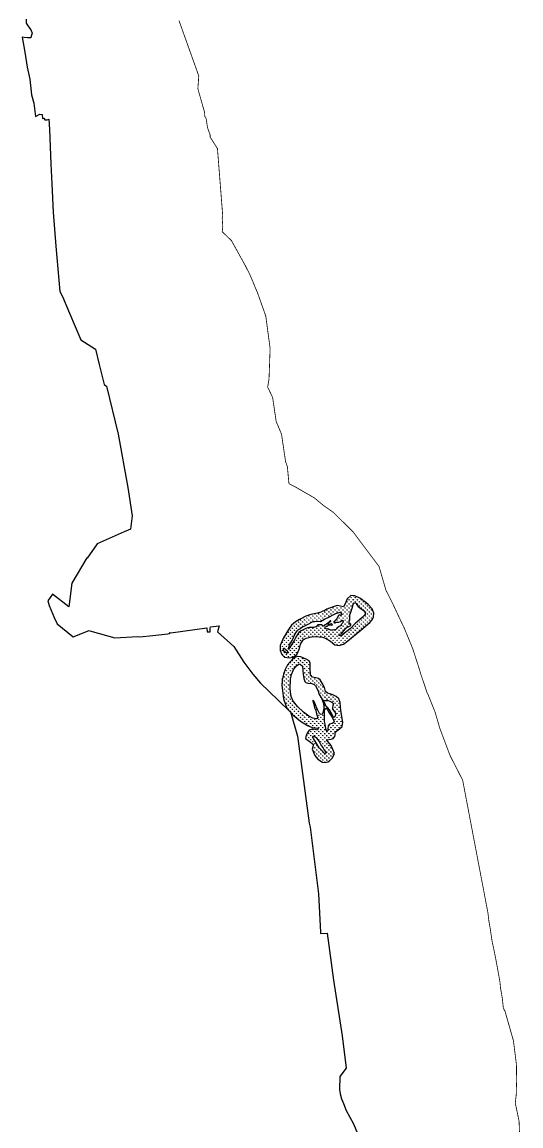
# Model space of a CAD drawing. Header units: metres. Extents: x 255476 to 378809, y 1739479 to 2227865.
# Drawn here: x 315531 to 318666, y 1889774 to 1896703 of the extents above; entities that cross this region are included whole.
import ezdxf

# ---------------------------------------------------------------- set-up
doc = ezdxf.new("R2010")
doc.units = ezdxf.units.M
doc.header["$MEASUREMENT"] = 0
for name, color, linetype in [('COASTLINE', 5, 'Continuous'), ('DISTRICT BOUNDRY', 86, 'Continuous'), ('MANGROOVE BUFFER ZONE', 120, 'Continuous')]:
    doc.layers.add(name, color=color, linetype=linetype)

msp = doc.modelspace()

# ---------------------------------------------------------------- hatches: boundary and pattern name
at = {"layer": 'MANGROOVE BUFFER ZONE'}
h = msp.add_hatch(dxfattribs=at)
h.set_pattern_fill('GRASS', color=256, scale=18)
h.paths.add_polyline_path([(317659.5, 1892885.2), (317716.3, 1892933), (317730.5, 1892951), (317740.1, 1892967), (317741, 1892993.2), (317731.1, 1893019.5), (317705.5, 1893047.1), (317681.6, 1893067.3), (317681.2, 1893066.3), (317673.2, 1893074.4), (317654.1, 1893085.9), (317621.6, 1893100.2), (317597.7, 1893102.2), (317573.5, 1893082.1), (317561.5, 1893050.5), (317551.8, 1893031.2), (317531.9, 1893035.3), (317510.7, 1893039.7), (317485.3, 1893031.8), (317446.3, 1893017.7), (317440.4, 1893012.2), (317408.7, 1892998.1), (317386.5, 1892992.3), (317346.1, 1892984.6), (317313.8, 1892972.8), (317273.4, 1892953), (317249.1, 1892937.1), (317224.7, 1892917.1), (317204.3, 1892889.1), (317171.6, 1892833), (317153.1, 1892788.8), (317152, 1892757.9), (317163.5, 1892732), (317179.2, 1892716.5), (317210.9, 1892710.8), (317235.4, 1892716.9), (317258.1, 1892733), (317273.4, 1892770), (317280.4, 1892798), (317297.4, 1892824), (317315.6, 1892836.1), (317349, 1892843.5), (317377.7, 1892845.1), (317418.4, 1892840.6), (317441, 1892833.2), (317468.9, 1892816.2), (317495.5, 1892793.9), (317523.1, 1892788.8), (317550, 1892797.5), (317578.7, 1892817.6)])
h.paths.add_polyline_path([(317363.9, 1892902.3), (317346.1, 1892902.1), (317334.1, 1892902.9), (317324.4, 1892900.5), (317313.6, 1892896.7), (317292.6, 1892885.3), (317280.3, 1892879), (317269.4, 1892870), (317263.9, 1892861.5), (317247.5, 1892833.5), (317239.9, 1892819.9), (317213.5, 1892776.1), (317207.3, 1892763.9), (317206.7, 1892773.6), (317210.9, 1892792.5), (317228.5, 1892820.3), (317248.1, 1892862.1), (317259.8, 1892881.6), (317269.1, 1892889.6), (317276.5, 1892893.3), (317287.2, 1892902.2), (317320.3, 1892919.4), (317360, 1892939.7), (317371.8, 1892940.7), (317391.5, 1892942.3), (317407, 1892939.9), (317431.2, 1892953.5), (317459.5, 1892967.1), (317490.6, 1892982.9), (317502, 1892990.5), (317522.7, 1892996.7), (317529.9, 1892997.5), (317535.2, 1892993.3), (317535.5, 1892991.3), (317538.4, 1892980.7), (317536.5, 1892980.3), (317521.5, 1892979.7), (317516.7, 1892976.4), (317509.4, 1892957.2), (317498.5, 1892947), (317490.2, 1892938.6), (317489.3, 1892933.3), (317493.6, 1892931.9), (317498.3, 1892932.5), (317508.3, 1892935.4), (317521.3, 1892935.2), (317532, 1892939.7), (317543.8, 1892947.8), (317545.3, 1892947.1), (317548.6, 1892943.6), (317547.8, 1892939.6), (317541.8, 1892926.7), (317536.9, 1892920.4), (317535.3, 1892914.8), (317524.3, 1892907.6), (317516, 1892902.8), (317508.9, 1892897.8), (317504.2, 1892890.3), (317494.7, 1892887.7), (317483.4, 1892886.5), (317475.6, 1892885.3), (317470.5, 1892884.8), (317459.4, 1892890), (317452.7, 1892893), (317445.6, 1892892.2), (317437, 1892895), (317433.4, 1892902.3), (317437.4, 1892906.2), (317447.8, 1892910.2), (317452, 1892913.5), (317456.8, 1892916.5), (317463.4, 1892918.1), (317473.2, 1892917.5), (317481.8, 1892919.4), (317480.8, 1892921.7), (317478, 1892923.3), (317475.4, 1892924.4), (317472.4, 1892924.3), (317468.1, 1892923.2), (317464.3, 1892922.7), (317457.4, 1892921.4), (317453.9, 1892921.3), (317452.8, 1892923.5), (317454.4, 1892928.1), (317459, 1892932.6), (317467.2, 1892937.3), (317469.4, 1892939.4), (317471, 1892941.6), (317470.5, 1892943.4), (317467.4, 1892943.6), (317462.4, 1892940.2), (317459.9, 1892938.1), (317451.7, 1892928.9), (317443.8, 1892923.2), (317433, 1892919.4), (317427.5, 1892910.3), (317417.9, 1892913.9), (317413.2, 1892919.2), (317399, 1892919), (317389.6, 1892918.9), (317385.2, 1892914.9), (317380.7, 1892908.3), (317378, 1892906.5)], flags=16)
h.paths.add_polyline_path([(317522.2, 1892852.7), (317525.8, 1892859.8), (317533.5, 1892862.1), (317540.2, 1892864.8), (317545.1, 1892870.8), (317561.3, 1892890.8), (317571.4, 1892901.8), (317589.2, 1892909.8), (317597, 1892915.2), (317596.5, 1892922.8), (317587.1, 1892928.9), (317586.3, 1892940.7), (317590.3, 1892953), (317591.2, 1892982.2), (317595.2, 1892992.9), (317598.8, 1893003.8), (317605.7, 1893023.9), (317614.8, 1893054.7), (317618.8, 1893057.6), (317630.7, 1893054.6), (317633.1, 1893047.4), (317643.4, 1893033.8), (317675.7, 1893007.9), (317686.4, 1892997), (317686.2, 1892986.7), (317682.8, 1892980.6), (317668, 1892965.5), (317624.6, 1892926.4), (317594.2, 1892896.1), (317558.1, 1892867.5), (317541.4, 1892852.4), (317533, 1892850.2)], flags=16)
h.paths.add_polyline_path([(317198.1, 1892752.3), (317198.1, 1892742.5), (317197.9, 1892739.1), (317186.5, 1892744.9), (317174.4, 1892755.6), (317174, 1892772.9), (317177.7, 1892772.2), (317184.7, 1892765.4), (317193.3, 1892759.8)], flags=16)
h = msp.add_hatch(dxfattribs=at)
h.set_pattern_fill('GRASS', color=256, scale=18)
h.paths.add_polyline_path([(317534.2, 1892380.6), (317530.5, 1892431.7), (317521.4, 1892454.2), (317504, 1892468.8), (317480, 1892481.5), (317450.9, 1892491), (317438.8, 1892500.7), (317431.8, 1892526.3), (317416.6, 1892552.6), (317404.8, 1892572.8), (317394.1, 1892582.5), (317376.4, 1892587), (317355.8, 1892590.9), (317344, 1892604.4), (317342, 1892649.1), (317340.8, 1892677.6), (317335.4, 1892693.6), (317316, 1892704.3), (317300.9, 1892709.6), (317282.4, 1892717.3), (317263.2, 1892721), (317248.4, 1892716.8), (317233.4, 1892707.3), (317223.4, 1892694.3), (317215.3, 1892686.5), (317200, 1892668.1), (317185.1, 1892638.5), (317172.9, 1892608.4), (317164.8, 1892572.3), (317163.6, 1892538), (317173, 1892454), (317195.4, 1892396.6), (317217.7, 1892371.1), (317217.8, 1892371.9), (317218.3, 1892370.3), (317235.3, 1892350.9), (317279.9, 1892313.8), (317324.1, 1892286.8), (317354.2, 1892274.2), (317390.8, 1892271.2), (317388.4, 1892258.4), (317371.5, 1892262.6), (317354.1, 1892264.2), (317334.8, 1892257.5), (317326.9, 1892244.3), (317316.3, 1892227), (317312, 1892206.2), (317334.6, 1892189), (317363.2, 1892168.6), (317354.9, 1892138.5), (317370.8, 1892098), (317389.5, 1892075.8), (317418.3, 1892056), (317438.7, 1892053.8), (317453, 1892058.3), (317463.1, 1892066.2), (317479.6, 1892081.3), (317490.1, 1892099.8), (317494.2, 1892111.3), (317473.4, 1892160.5), (317444.8, 1892197.1), (317473.5, 1892200.6), (317486, 1892205.4), (317497.1, 1892217.2), (317498.4, 1892229.5), (317499.3, 1892245.2), (317525.1, 1892266.4), (317543.3, 1892280.2), (317546.8, 1892307.5)])
h.paths.add_polyline_path([(317384.8, 1892330), (317381.2, 1892329.9), (317369.7, 1892331.4), (317357.6, 1892333.9), (317333.4, 1892345.9), (317298.6, 1892370.7), (317261.2, 1892405.9), (317237.6, 1892438.5), (317228.5, 1892453.7), (317222.9, 1892469.6), (317217.6, 1892498.3), (317215.6, 1892516.7), (317216.9, 1892578), (317223.5, 1892607.6), (317234.2, 1892632.6), (317237.6, 1892638.3), (317248.8, 1892653.8), (317258.3, 1892663.8), (317267.5, 1892669.8), (317275, 1892671.8), (317283.5, 1892667.3), (317289.6, 1892664.6), (317292.8, 1892659.5), (317294.8, 1892632.9), (317298.1, 1892606.7), (317302.3, 1892581.9), (317307.1, 1892563.6), (317313.9, 1892556.5), (317327.8, 1892552), (317351.6, 1892549.9), (317366.8, 1892544.2), (317374.3, 1892536.8), (317388.7, 1892509.4), (317397.7, 1892480.9), (317411.9, 1892458.6), (317425, 1892424.5), (317428.3, 1892400), (317424.9, 1892380.8), (317421.8, 1892367.1), (317417.2, 1892358.9), (317411.6, 1892356.1), (317402.9, 1892359.9), (317399.2, 1892361.8), (317398.7, 1892366.8), (317385.4, 1892391.1), (317374.9, 1892417), (317365.7, 1892436.8), (317361, 1892444.9), (317357.9, 1892444.7), (317357.3, 1892442.9), (317360.5, 1892433.6), (317365.7, 1892412.2), (317369.3, 1892398.6), (317376.1, 1892381.1), (317380.9, 1892360.2), (317386.1, 1892347.6), (317388.8, 1892336.8)], flags=16)
h.paths.add_polyline_path([(317432.3, 1892312), (317432, 1892371.1), (317432, 1892388.4), (317437.3, 1892392.5), (317441.4, 1892395.7), (317443.4, 1892394.6), (317449.7, 1892385.8), (317461.1, 1892366.3), (317474.4, 1892347.2), (317482.4, 1892335.3), (317491.4, 1892312.5), (317485.7, 1892304.1), (317480.3, 1892300.6), (317463.5, 1892295.3), (317454.5, 1892284.1), (317453.4, 1892263.6), (317452, 1892255.5), (317448.3, 1892251.4), (317445.2, 1892251.9), (317442.4, 1892259.1), (317440.5, 1892269.7), (317437.9, 1892279.8), (317435.5, 1892296)], flags=16)
h.paths.add_polyline_path([(317364.6, 1892221.4), (317364.7, 1892221.3), (317379.1, 1892211.9), (317386.7, 1892199), (317398.2, 1892186), (317402.9, 1892177.3), (317410.9, 1892162.4), (317421.1, 1892148.3), (317429.8, 1892131.6), (317439, 1892119.5), (317439.2, 1892114.1), (317436.1, 1892111.6), (317431.6, 1892112.3), (317412.1, 1892131.8), (317397.6, 1892147.7), (317379.5, 1892178.1), (317362.4, 1892205.3), (317358.2, 1892215), (317358.6, 1892217.9), (317360.9, 1892220.5)], flags=16)
h.paths.add_polyline_path([(317477.3, 1892359.6), (317463.5, 1892385.3), (317452.1, 1892397), (317442.4, 1892406.9), (317435, 1892423.3), (317423.9, 1892443.5), (317432.9, 1892444.4), (317440.1, 1892444.4), (317448.1, 1892444.3), (317455, 1892443.3), (317464.2, 1892440), (317472.7, 1892436.1), (317478.1, 1892433.3), (317483.6, 1892428.8), (317485.6, 1892425.2), (317485.5, 1892417.5), (317483.2, 1892412.1), (317481, 1892399.3), (317481.1, 1892389.7), (317488, 1892380.7), (317501.4, 1892364.2), (317500.7, 1892356.3), (317497.7, 1892345.3), (317495.7, 1892341), (317489.5, 1892337.3), (317483.2, 1892345.4)], flags=16)

# ---------------------------------------------------------------- linework, layer by layer
at = {"layer": 'COASTLINE', "color": 1, "flags": 128}
msp.add_lwpolyline([(316516.7, 1896712.6, 5, 5, 0), (316641.5, 1896364.3, 5, 5, 0), (316635.6, 1896284.3, 5, 5, 0), (316677.6, 1896136.6, 5, 5, 0), (316679.3, 1896110.6, 5, 5, 0), (316687.1, 1896098.9, 5, 5, 0), (316696.4, 1896039.8, 5, 5, 0), (316713.1, 1895993.6, 5, 5, 0), (316713.1, 1895980.5, 5, 5, 0), (316758.8, 1895908.2, 5, 5, 0), (316792, 1895485, 5, 5, 0), (316788.6, 1895471.9, 5, 5, 0), (316792.2, 1895421.2, 5, 5, 0), (316788.8, 1895386.1, 5, 5, 0), (316846.4, 1895331.4, 5, 5, 0), (316932.9, 1895175.5, 5, 5, 0), (316962.5, 1895117.4, 5, 5, 0), (316991.2, 1895049.8, 5, 5, 0), (316995.9, 1895037, 5, 5, 0), (317009.7, 1895005.8, 5, 5, 0), (317062.5, 1894857, 5, 5, 0), (317089.7, 1894654.5, 5, 5, 0), (317082.9, 1894462.4, 5, 5, 0), (317074.3, 1894411.4, 5, 5, 0), (317105.5, 1894346.3, 5, 5, 0), (317127.7, 1894196.3, 5, 5, 0), (317161.5, 1894115.2, 5, 5, 0), (317186.8, 1893944.1, 5, 5, 0), (317198.1, 1893912.3, 5, 5, 0), (317208.2, 1893804.7, 5, 5, 0), (317246.5, 1893785.6, 5, 5, 0), (317368.1, 1893715.6, 5, 5, 0), (317424.6, 1893668.6, 5, 5, 0), (317488.6, 1893623.8, 5, 5, 0), (317611.2, 1893502.2, 5, 5, 0), (317774.4, 1893284.9, 5, 5, 0), (317818, 1893135.2, 5, 5, 0), (317827.9, 1893116.6, 5, 5, 0), (317865.8, 1893040.7, 5, 5, 0), (317889.8, 1892988.5, 5, 5, 0), (317933.3, 1892897.1, 5, 5, 0), (317986.2, 1892768.9, 5, 5, 0), (318023.3, 1892654, 5, 5, 0), (318038.3, 1892605.1, 5, 5, 0), (318066.9, 1892520.6, 5, 5, 0), (318075.8, 1892494.5, 5, 5, 0), (318082.1, 1892481.4, 5, 5, 0), (318126.1, 1892372.6, 5, 5, 0), (318156.1, 1892270.1, 5, 5, 0), (318184.6, 1892194.2, 5, 5, 0), (318215, 1892112.9, 5, 5, 0), (318221.9, 1892096.1, 5, 5, 0), (318299.9, 1891943.6, 5, 5, 0), (318458.7, 1891110.4, 5, 5, 0), (318464.7, 1891058.6, 5, 5, 0), (318472.2, 1891017.2, 5, 5, 0), (318485.2, 1890930.3, 5, 5, 0), (318492.6, 1890897, 5, 5, 0), (318505.1, 1890835.3, 5, 5, 0), (318514.7, 1890785, 5, 5, 0), (318533.9, 1890678.7, 5, 5, 0), (318537.9, 1890638.1, 5, 5, 0), (318549.1, 1890573.8, 5, 5, 0), (318555.7, 1890512.5, 5, 5, 0), (318566.2, 1890493, 5, 5, 0), (318619, 1890308.1, 5, 5, 0), (318637.7, 1890158.4, 5, 5, 0), (318639, 1890060.7, 5, 5, 0), (318636.4, 1889968.7, 5, 5, 0), (318631.5, 1889925.9, 5, 5, 0), (318630.8, 1889915.8, 5, 5, 0), (318654.4, 1889803.7, 5, 5, 0), (318663.6, 1889551.6, 5, 5, 0)], format="xyseb", dxfattribs=at)
at = {"layer": 'DISTRICT BOUNDRY'}
msp.add_polyline3d([(315556.1, 1896720.3, 0), (315557.4, 1896696.4, 0), (315588.5, 1896650.6, 0), (315593.8, 1896633.2, 0), (315587.3, 1896614.6, 0), (315586.1, 1896603.8, 0), (315564.8, 1896604.1, 0), (315543.4, 1896605.5, 0), (315530.7, 1896607, 0), (315548, 1896513.3, 0), (315562.1, 1896420, 0), (315579.5, 1896344.7, 0), (315591.1, 1896245.8, 0), (315603.8, 1896193.7, 0), (315615.5, 1896110.4, 0), (315642.5, 1896123.5, 0), (315657, 1896123.3, 0), (315660.2, 1896097.1, 0), (315667.2, 1896099.9, 0), (315674.4, 1896089.2, 0), (315688.1, 1896088.6, 0), (315698, 1896092.4, 0), (315702.2, 1896028, 0), (315712.1, 1895812.3, 0), (315717.6, 1895687.9, 0), (315726.3, 1895509.5, 0), (315743.3, 1895295.7, 0), (315767.9, 1895010.8, 0), (315783.9, 1894979.4, 0), (315828.4, 1894876.3, 0), (315899.8, 1894708.8, 0), (315991.8, 1894648.4, 0), (316015.1, 1894553, 0), (316046.4, 1894428, 0), (316062.1, 1894416.4, 0), (316134.1, 1894116.6, 0), (316194.9, 1893780.8, 0), (316221.8, 1893602.4, 0), (316211.7, 1893518.5, 0), (316171.6, 1893503.4, 0), (316003.5, 1893427.6, 0), (315939.5, 1893337.8, 0), (315937.1, 1893339.7, 0), (315843.3, 1893181.2, 0), (315825.5, 1893031.9, 0), (315721.5, 1893111.5, 0), (315692, 1893068.8, 0), (315702, 1893039.8, 0), (315733.4, 1892966, 0), (315751.3, 1892926.1, 0), (315850.9, 1892844.4, 0), (315952.7, 1892884, 0), (315956.7, 1892880.5, 0), (316114.2, 1892837.1, 0), (316259.2, 1892844.7, 0), (316270.6, 1892843.1, 0), (316351.8, 1892852.4, 0), (316447.6, 1892862.8, 0), (316456.8, 1892864.2, 0), (316461.6, 1892870.4, 0), (316464.8, 1892869, 0), (316691.8, 1892899.3, 0), (316693.2, 1892875.6, 0), (316713.2, 1892875.9, 0), (316712, 1892897.1, 0), (316715.2, 1892906.8, 0), (316768.6, 1892912.2, 0), (316759.1, 1892874.4, 0), (316860.8, 1892783.4, 0), (316923.8, 1892684, 0), (316982.1, 1892609.6, 0), (317030.3, 1892552.2, 0), (317140, 1892445.4, 0), (317217.5, 1892370.3, 0), (317217.8, 1892371.9, 0), (317262.5, 1892220.3, 0), (317261.2, 1892220.3, 0), (317334.8, 1891673.6, 0), (317342.2, 1891649.2, 0), (317394.3, 1891230.8, 0), (317406.3, 1890990.7, 0), (317406.1, 1890986.2, 0), (317405.9, 1890981.3, 0), (317448.5, 1890983.4, 0), (317487.2, 1890687.8, 0), (317542.3, 1890339.4, 0), (317566.7, 1890137, 0), (317527.2, 1890083.2, 0), (317524.9, 1890002.1, 0), (317529, 1889975.5, 0), (317539.2, 1889943.4, 0), (317551.7, 1889913.8, 0), (317568.3, 1889870.9, 0), (317613.2, 1889786.2, 0), (317648.5, 1889701.4, 0)], dxfattribs=at)
at = {"layer": 'MANGROOVE BUFFER ZONE', "flags": 128}
for points in [[(317280.4, 1892798), (317297.4, 1892824), (317315.6, 1892836.1), (317349, 1892843.5), (317377.7, 1892845.1), (317418.4, 1892840.6), (317441, 1892833.2), (317468.9, 1892816.2), (317495.5, 1892793.9), (317523.1, 1892788.8), (317550, 1892797.5), (317578.7, 1892817.6), (317659.5, 1892885.2), (317716.3, 1892933), (317730.5, 1892951), (317740.1, 1892967), (317741, 1892993.2), (317731.1, 1893019.5), (317705.5, 1893047.1), (317681.6, 1893067.3), (317681.2, 1893066.3), (317673.2, 1893074.4), (317654.1, 1893085.9), (317621.6, 1893100.2), (317597.7, 1893102.2), (317573.5, 1893082.1), (317561.5, 1893050.5), (317551.8, 1893031.2), (317531.9, 1893035.3), (317510.7, 1893039.7), (317485.3, 1893031.8), (317446.3, 1893017.7), (317440.4, 1893012.2), (317408.7, 1892998.1), (317386.5, 1892992.3), (317346.1, 1892984.6), (317313.8, 1892972.8), (317273.4, 1892953), (317249.1, 1892937.1), (317224.7, 1892917.1), (317204.3, 1892889.1), (317171.6, 1892833), (317153.1, 1892788.8), (317152, 1892757.9), (317163.5, 1892732), (317179.2, 1892716.5), (317210.9, 1892710.8), (317235.4, 1892716.9), (317258.1, 1892733), (317273.4, 1892770)], [(317522.2, 1892852.7), (317525.8, 1892859.8), (317533.5, 1892862.1), (317540.2, 1892864.8), (317545.1, 1892870.8), (317561.3, 1892890.8), (317571.4, 1892901.8), (317589.2, 1892909.8), (317597, 1892915.2), (317596.5, 1892922.8), (317587.1, 1892928.9), (317586.3, 1892940.7), (317590.3, 1892953), (317591.2, 1892982.2), (317595.2, 1892992.9), (317598.8, 1893003.8), (317605.7, 1893023.9), (317614.8, 1893054.7), (317618.8, 1893057.6), (317630.7, 1893054.6), (317633.1, 1893047.4), (317643.4, 1893033.8), (317675.7, 1893007.9), (317686.4, 1892997), (317686.2, 1892986.7), (317682.8, 1892980.6), (317668, 1892965.5), (317624.6, 1892926.4), (317594.2, 1892896.1), (317558.1, 1892867.5), (317541.4, 1892852.4), (317533, 1892850.2)], [(317213.5, 1892776.1), (317207.3, 1892763.9), (317206.7, 1892773.6), (317210.9, 1892792.5), (317228.5, 1892820.3), (317248.1, 1892862.1), (317259.8, 1892881.6), (317269.1, 1892889.6), (317276.5, 1892893.3), (317287.2, 1892902.2), (317320.3, 1892919.4), (317360, 1892939.7), (317371.8, 1892940.7), (317391.5, 1892942.3), (317407, 1892939.9), (317431.2, 1892953.5), (317459.5, 1892967.1), (317490.6, 1892982.9), (317502, 1892990.5), (317522.7, 1892996.7), (317529.9, 1892997.5), (317535.2, 1892993.3), (317535.5, 1892991.3), (317538.4, 1892980.7), (317536.5, 1892980.3), (317521.5, 1892979.7), (317516.7, 1892976.4), (317509.4, 1892957.2), (317498.5, 1892947), (317490.2, 1892938.6), (317489.3, 1892933.3), (317493.6, 1892931.9), (317498.3, 1892932.5), (317508.3, 1892935.4), (317521.3, 1892935.2), (317532, 1892939.7), (317543.8, 1892947.8), (317545.3, 1892947.1), (317548.6, 1892943.6), (317547.8, 1892939.6), (317541.8, 1892926.7), (317536.9, 1892920.4), (317535.3, 1892914.8), (317524.3, 1892907.6), (317516, 1892902.8), (317508.9, 1892897.8), (317504.2, 1892890.3), (317494.7, 1892887.7), (317483.4, 1892886.5), (317475.6, 1892885.3), (317470.5, 1892884.8), (317459.4, 1892890), (317452.7, 1892893), (317445.6, 1892892.2), (317437, 1892895), (317433.4, 1892902.3), (317437.4, 1892906.2), (317447.8, 1892910.2), (317452, 1892913.5), (317456.8, 1892916.5), (317463.4, 1892918.1), (317473.2, 1892917.5), (317481.8, 1892919.4), (317480.8, 1892921.7), (317478, 1892923.3), (317475.4, 1892924.4), (317472.4, 1892924.3), (317468.1, 1892923.2), (317464.3, 1892922.7), (317457.4, 1892921.4), (317453.9, 1892921.3), (317452.8, 1892923.5), (317454.4, 1892928.1), (317459, 1892932.6), (317467.2, 1892937.3), (317469.4, 1892939.4), (317471, 1892941.6), (317470.5, 1892943.4), (317467.4, 1892943.6), (317462.4, 1892940.2), (317459.9, 1892938.1), (317451.7, 1892928.9), (317443.8, 1892923.2), (317433, 1892919.4), (317427.5, 1892910.3), (317417.9, 1892913.9), (317413.2, 1892919.2), (317399, 1892919), (317389.6, 1892918.9), (317385.2, 1892914.9), (317380.7, 1892908.3), (317378, 1892906.5), (317363.9, 1892902.3), (317346.1, 1892902.1), (317334.1, 1892902.9), (317324.4, 1892900.5), (317313.6, 1892896.7), (317292.6, 1892885.3), (317280.3, 1892879), (317269.4, 1892870), (317263.9, 1892861.5), (317247.5, 1892833.5), (317239.9, 1892819.9)], [(317198.1, 1892752.3), (317198.1, 1892742.5), (317197.9, 1892739.1), (317186.5, 1892744.9), (317174.4, 1892755.6), (317174, 1892772.9), (317177.7, 1892772.2), (317184.7, 1892765.4), (317193.3, 1892759.8)], [(317546.8, 1892307.5), (317534.2, 1892380.6), (317530.5, 1892431.7), (317521.4, 1892454.2), (317504, 1892468.8), (317480, 1892481.5), (317450.9, 1892491), (317438.8, 1892500.7), (317431.8, 1892526.3), (317416.6, 1892552.6), (317404.8, 1892572.8), (317394.1, 1892582.5), (317376.4, 1892587), (317355.8, 1892590.9), (317344, 1892604.4), (317342, 1892649.1), (317340.8, 1892677.6), (317335.4, 1892693.6), (317316, 1892704.3), (317300.9, 1892709.6), (317282.4, 1892717.3), (317263.2, 1892721), (317248.4, 1892716.8), (317233.4, 1892707.3), (317223.4, 1892694.3), (317215.3, 1892686.5), (317200, 1892668.1), (317185.1, 1892638.5), (317172.9, 1892608.4), (317164.8, 1892572.3), (317163.6, 1892538), (317173, 1892454), (317195.4, 1892396.6), (317235.3, 1892350.9), (317279.9, 1892313.8), (317324.1, 1892286.8), (317354.2, 1892274.2), (317390.8, 1892271.2), (317388.4, 1892258.4), (317371.5, 1892262.6), (317354.1, 1892264.2), (317334.8, 1892257.5), (317326.9, 1892244.3), (317316.3, 1892227), (317312, 1892206.2), (317334.6, 1892189), (317363.2, 1892168.6), (317354.9, 1892138.5), (317370.8, 1892098), (317389.5, 1892075.8), (317418.3, 1892056), (317438.7, 1892053.8), (317453, 1892058.3), (317463.1, 1892066.2), (317479.6, 1892081.3), (317490.1, 1892099.8), (317494.2, 1892111.3), (317473.4, 1892160.5), (317444.8, 1892197.1), (317473.5, 1892200.6), (317486, 1892205.4), (317497.1, 1892217.2), (317498.4, 1892229.5), (317499.3, 1892245.2), (317525.1, 1892266.4), (317543.3, 1892280.2)], [(317384.8, 1892330), (317381.2, 1892329.9), (317369.7, 1892331.4), (317357.6, 1892333.9), (317333.4, 1892345.9), (317298.6, 1892370.7), (317261.2, 1892405.9), (317237.6, 1892438.5), (317228.5, 1892453.7), (317222.9, 1892469.6), (317217.6, 1892498.3), (317215.6, 1892516.7), (317216.9, 1892578), (317223.5, 1892607.6), (317234.2, 1892632.6), (317237.6, 1892638.3), (317248.8, 1892653.8), (317258.3, 1892663.8), (317267.5, 1892669.8), (317275, 1892671.8), (317283.5, 1892667.3), (317289.6, 1892664.6), (317292.8, 1892659.5), (317294.8, 1892632.9), (317298.1, 1892606.7), (317302.3, 1892581.9), (317307.1, 1892563.6), (317313.9, 1892556.5), (317327.8, 1892552), (317351.6, 1892549.9), (317366.8, 1892544.2), (317374.3, 1892536.8), (317388.7, 1892509.4), (317397.7, 1892480.9), (317411.9, 1892458.6), (317425, 1892424.5), (317428.3, 1892400), (317424.9, 1892380.8), (317421.8, 1892367.1), (317417.2, 1892358.9), (317411.6, 1892356.1), (317402.9, 1892359.9), (317399.2, 1892361.8), (317398.7, 1892366.8), (317385.4, 1892391.1), (317374.9, 1892417), (317365.7, 1892436.8), (317361, 1892444.9), (317357.9, 1892444.7), (317357.3, 1892442.9), (317360.5, 1892433.6), (317365.7, 1892412.2), (317369.3, 1892398.6), (317376.1, 1892381.1), (317380.9, 1892360.2), (317386.1, 1892347.6), (317388.8, 1892336.8)], [(317483.2, 1892345.4), (317477.3, 1892359.6), (317463.5, 1892385.3), (317452.1, 1892397), (317442.4, 1892406.9), (317435, 1892423.3), (317423.9, 1892443.5), (317432.9, 1892444.4), (317440.1, 1892444.4), (317448.1, 1892444.3), (317455, 1892443.3), (317464.2, 1892440), (317472.7, 1892436.1), (317478.1, 1892433.3), (317483.6, 1892428.8), (317485.6, 1892425.2), (317485.5, 1892417.5), (317483.2, 1892412.1), (317481, 1892399.3), (317481.1, 1892389.7), (317488, 1892380.7), (317501.4, 1892364.2), (317500.7, 1892356.3), (317497.7, 1892345.3), (317495.7, 1892341), (317489.5, 1892337.3)], [(317432.3, 1892312), (317432, 1892371.1), (317432, 1892388.4), (317437.3, 1892392.5), (317441.4, 1892395.7), (317443.4, 1892394.6), (317449.7, 1892385.8), (317461.1, 1892366.3), (317474.4, 1892347.2), (317482.4, 1892335.3), (317491.4, 1892312.5), (317485.7, 1892304.1), (317480.3, 1892300.6), (317463.5, 1892295.3), (317454.5, 1892284.1), (317453.4, 1892263.6), (317452, 1892255.5), (317448.3, 1892251.4), (317445.2, 1892251.9), (317442.4, 1892259.1), (317440.5, 1892269.7), (317437.9, 1892279.8), (317435.5, 1892296)], [(317364.6, 1892221.4), (317364.7, 1892221.3), (317379.1, 1892211.9), (317386.7, 1892199), (317398.2, 1892186), (317402.9, 1892177.3), (317410.9, 1892162.4), (317421.1, 1892148.3), (317429.8, 1892131.6), (317439, 1892119.5), (317439.2, 1892114.1), (317436.1, 1892111.6), (317431.6, 1892112.3), (317412.1, 1892131.8), (317397.6, 1892147.7), (317379.5, 1892178.1), (317362.4, 1892205.3), (317358.2, 1892215), (317358.6, 1892217.9), (317360.9, 1892220.5)]]:
    msp.add_lwpolyline(points, close=True, dxfattribs=at)

doc.saveas('drawing.dxf')
